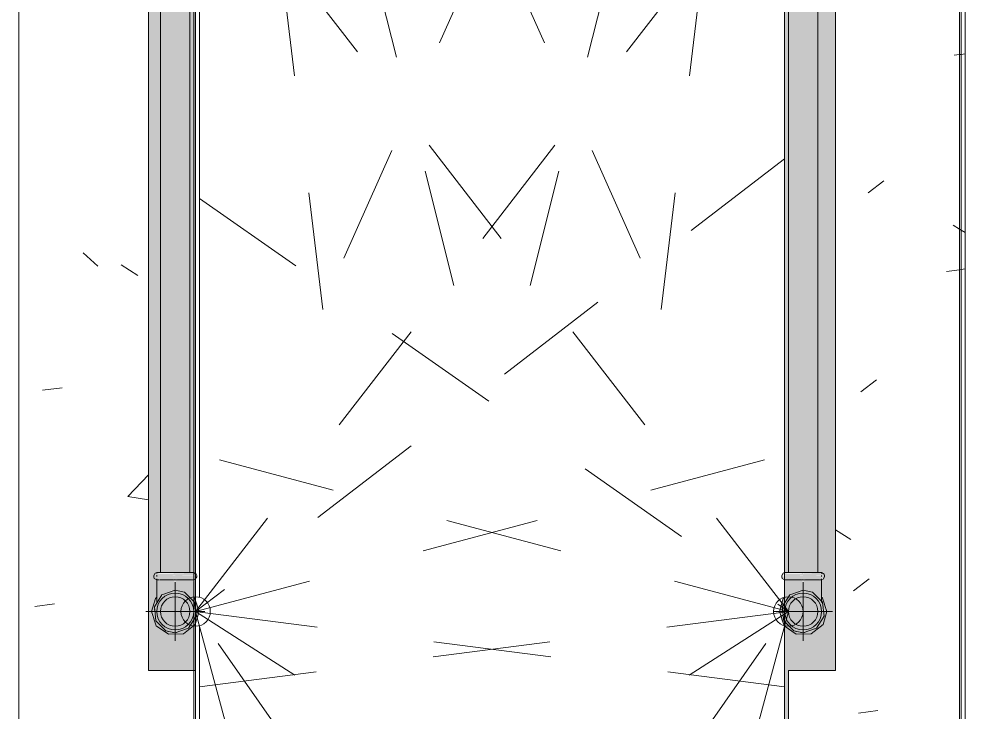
# Model space of a CAD drawing. Header units: metres. Extents: x 149 to 429, y -3 to 162.
# Drawn here: x 192.661 to 193.464, y 0.515 to 1.104 of the extents above; entities that cross this region are included whole.
import ezdxf

# ---------------------------------------------------------------- set-up
doc = ezdxf.new("R2010")
doc.units = ezdxf.units.M
doc.linetypes.add('Tracejada', pattern=[0.00635, 0.003175, -0.003175])
for name, color, linetype, lineweight in [('A-DETL', 7, 'Continuous', 5), ('A-DETL-GENF', 7, 'Continuous', 5), ('A-WALL', 7, 'Continuous', 9), ('P-PIPE', 7, 'Continuous', 5), ('P-PIPE-CNTR', 7, 'Continuous', 5)]:
    doc.layers.add(name, color=color, linetype=linetype, lineweight=lineweight)
pattern_1 = [(50, (189.50036, 1.1), (0.364365, -0.031877), [0.0381, -0.4191]), (355, (189.50036, 1.1), (-0.070485, 0.382117), [0.03048, -0.33528]), (100.451, (189.53036, 1.097), (0.293886, 0.35023), [0.03238, -0.35618]), (46.184, (189.50036, 1.202), (0.54216, -0.084084), [0.05715, -0.62865]), (96.636, (189.54536, 1.195), (0.474805, 0.494854), [0.04857, -0.53427]), (351.184, (189.50036, 1.202), (0.47481, 0.494846), [0.04572, -0.50292]), (21, (189.55036, 1.176), (0.303226, -0.204528), [0.0381, -0.4191]), (326, (189.55036, 1.176), (0.123607, 0.36838), [0.03048, -0.33528]), (71.451, (189.57636, 1.159), (0.426833, 0.16384), [0.03238, -0.35618]), (37.5, (189.50036, 1.1), (0.0061807, 0.169108), [0.01676, -0.31445, 0.01676, -0.3236, -0.33655]), (37.5, (189.50036, 1.1), (0.0061807, 0.169108), [-0.67158, 0.01676, -0.31979]), (7.5, (189.50036, 1.1), (0.133641, 0.200358), [0.01676, -0.17729, 0.01676, -0.30683, -0.12827]), (7.5, (189.50036, 1.1), (0.133641, 0.200358), [-0.51765, 0.01676, -0.11151]), (327.5, (189.38636, 1.1), (0.2711816, -0.0114606), [0.01676, -0.11024, 0.01676, -0.37948, -0.52578]), (327.5, (189.38636, 1.1), (0.2711816, -0.0114606), [-0.52324, 0.01676, -0.50902]), (317.5, (189.33636, 1.1), (0.296258, 0.050851), [0.01676, -0.14834, 0.01676, -0.24638, -0.37338]), (317.5, (189.33636, 1.1), (0.296258, 0.050851), [-0.42824, 0.01676, -0.35662])]

# ---------------------------------------------------------------- blocks, each defined once
blk = doc.blocks.new('AÇO_Tampão Com Rebordo - AÇO_Tampão Com Rebordo-3707446-GG')
at = {"layer": 'P-PIPE', "true_color": 0x7f7f7f}
h = blk.add_hatch(color=8, dxfattribs=at)
h.paths.add_polyline_path([(-100.18865, 0.6), (-100.18822, 0.6), (-100.1894, 0.6065), (-100.19072, 0.60922), (-100.19272, 0.61149), (-100.19216, 0.60626), (-100.1899, 0.6), (-100.18947, 0.6)])
h.paths.add_polyline_path([(-100.22862, 0.6), (-100.22662, 0.6), (-100.2251, 0.60626), (-100.22412, 0.60899), (-100.22444, 0.61181), (-100.22752, 0.60626), (-100.22829, 0.60322)])
blk.add_hatch(color=8, dxfattribs=at).paths.add_polyline_path([(-100.20917, 0.57987), (-100.20304, 0.58084), (-100.19855, 0.58267), (-100.19272, 0.58772), (-100.18933, 0.59374), (-100.18839, 0.5984), (-100.18865, 0.6), (-100.19022, 0.6), (-100.19174, 0.59374), (-100.19602, 0.5869), (-100.20145, 0.58366), (-100.20418, 0.58253), (-100.20634, 0.58229), (-100.21062, 0.5823), (-100.21393, 0.58302), (-100.21715, 0.58483), (-100.22254, 0.58913), (-100.22566, 0.59478), (-100.22694, 0.6), (-100.22862, 0.6), (-100.22752, 0.59374), (-100.22612, 0.59078), (-100.22155, 0.58501), (-100.21707, 0.58175), (-100.21186, 0.58048)])
at = {"layer": 'P-PIPE'}
blk.add_line((-100.18822, 0.6), (-100.19222, 0.61206), dxfattribs=at)
at = {"layer": 'P-PIPE', "flags": 128}
for points in [[(-100.22412, 0.61204), (-100.22529, 0.61112), (-100.22862, 0.6)], [(-100.22862, 0.6), (-100.22463, 0.58794), (-100.21422, 0.58065), (-100.20153, 0.58101), (-100.19156, 0.58888), (-100.18822, 0.6)]]:
    blk.add_lwpolyline(points, dxfattribs=at)
blk = doc.blocks.new('AÇO_TÊ 45 90 - AÇO_TÊ 45 90-V18-GG')
at = {"layer": 'P-PIPE', "true_color": 0x7f7f7f}
h = blk.add_hatch(color=8, dxfattribs=at)
h.paths.add_polyline_path([(-100.21253, 0.6305), (-100.20842, 0.63076), (-100.20842, 0.63227), (-100.22444, 0.63223), (-100.22565, 0.63146), (-100.22303, 0.6305), (-100.21261, 0.6305)])
h.paths.add_polyline_path([(-100.22612, 0.6305), (-100.22539, 0.63076), (-100.22625, 0.63146), (-100.22662, 0.6305)])
h = blk.add_hatch(color=8, dxfattribs=at)
h.paths.add_polyline_path([(-100.22529, 0.6295), (-100.22662, 0.6295), (-100.22565, 0.62859), (-100.22553, 0.62891)])
h.paths.add_polyline_path([(-100.21439, 0.62714), (-100.21261, 0.62715), (-100.20842, 0.62773), (-100.20842, 0.6295), (-100.22529, 0.6295), (-100.22529, 0.62774), (-100.22303, 0.62736), (-100.22129, 0.62723), (-100.2149, 0.62714)])
h = blk.add_hatch(color=8, dxfattribs=at)
h.paths.add_polyline_path([(-100.20842, 0.62737), (-100.20842, 0.62773), (-100.20972, 0.62749)])
h.paths.add_polyline_path([(-100.22412, 0.60807), (-100.2211, 0.61296), (-100.2154, 0.61634), (-100.21292, 0.61737), (-100.21182, 0.61759), (-100.20842, 0.6179), (-100.20886, 0.62731), (-100.21292, 0.62714), (-100.21998, 0.62724), (-100.22412, 0.62712), (-100.22412, 0.60899)])
h.paths.add_polyline_path([(-100.22303, 0.6295), (-100.22129, 0.6295), (-100.22129, 0.6305), (-100.22412, 0.6305), (-100.22359, 0.6295), (-100.2235, 0.6295)])
h.paths.add_polyline_path([(-100.20842, 0.63227), (-100.20842, 0.63263), (-100.21166, 0.63232)])
h.paths.add_polyline_path([(-100.22412, 0.63232), (-100.2205, 0.63277), (-100.22412, 0.63277)])
for points in [[(-100.21251, 0.6295), (-100.20842, 0.6295), (-100.20842, 0.6305), (-100.22129, 0.6305), (-100.22129, 0.6295), (-100.21253, 0.6295)], [(-100.20023, 0.6305), (-100.19128, 0.63076), (-100.1905, 0.63149), (-100.19155, 0.63226), (-100.19381, 0.63264), (-100.19635, 0.63277), (-100.20842, 0.63227), (-100.20842, 0.6305), (-100.20056, 0.6305)], [(-100.19813, 0.6295), (-100.19555, 0.6295), (-100.19555, 0.6305), (-100.20842, 0.6305), (-100.20842, 0.6295), (-100.19855, 0.6295)], [(-100.204, 0.62714), (-100.19631, 0.62723), (-100.19241, 0.62777), (-100.19118, 0.62854), (-100.19381, 0.6295), (-100.20842, 0.6295), (-100.20842, 0.62773), (-100.20423, 0.62715)], [(-100.20842, 0.5821), (-100.20842, 0.5843), (-100.21438, 0.58562), (-100.21803, 0.58775), (-100.22075, 0.5905), (-100.22274, 0.59389), (-100.22387, 0.59809), (-100.22383, 0.60222), (-100.2228, 0.60597), (-100.22075, 0.6095), (-100.21795, 0.61231), (-100.21438, 0.61438), (-100.2112, 0.61533), (-100.20842, 0.6157), (-100.20893, 0.61786), (-100.21368, 0.61708), (-100.21715, 0.61517), (-100.22254, 0.61087), (-100.22461, 0.6065), (-100.22634, 0.6), (-100.22584, 0.59571), (-100.22553, 0.5945), (-100.22129, 0.58713), (-100.21627, 0.58425), (-100.21292, 0.58263), (-100.21062, 0.5823), (-100.21, 0.58224)], [(-100.20842, 0.5821), (-100.20317, 0.58292), (-100.1997, 0.58483), (-100.1943, 0.58913), (-100.19241, 0.59295), (-100.1905, 0.60067), (-100.19198, 0.60567), (-100.19406, 0.61049), (-100.19635, 0.61325), (-100.20057, 0.61575), (-100.20392, 0.61737), (-100.20503, 0.61759), (-100.20842, 0.61747), (-100.20842, 0.6157), (-100.20246, 0.61438), (-100.19882, 0.61225), (-100.19609, 0.6095), (-100.19405, 0.60597), (-100.19297, 0.60191), (-100.19301, 0.59778), (-100.19385, 0.59452), (-100.19609, 0.5905), (-100.1989, 0.58769), (-100.20246, 0.58562), (-100.20642, 0.58456), (-100.20842, 0.5843), (-100.20842, 0.58224)], [(-100.22662, 0.6), (-100.22482, 0.60582), (-100.22556, 0.60541), (-100.22599, 0.60355), (-100.22637, 0.6016)], [(-100.19381, 0.5899), (-100.19085, 0.59645), (-100.19155, 0.59569), (-100.19361, 0.59035)]]:
    blk.add_hatch(color=8, dxfattribs=at).paths.add_polyline_path(points)
h = blk.add_hatch(color=8, dxfattribs=at)
h.paths.add_polyline_path([(-100.19272, 0.60774), (-100.19326, 0.62752), (-100.19631, 0.62723), (-100.20842, 0.62707), (-100.20792, 0.61786), (-100.20317, 0.61708), (-100.19965, 0.61513), (-100.1943, 0.61087), (-100.19289, 0.6081)])
h.paths.add_polyline_path([(-100.19272, 0.62941), (-100.19326, 0.6305), (-100.19555, 0.6305), (-100.19555, 0.6295), (-100.19276, 0.62943)])
h.paths.add_polyline_path([(-100.19272, 0.63232), (-100.19326, 0.633), (-100.19325, 0.63248), (-100.19273, 0.63233)])
h = blk.add_hatch(color=8, dxfattribs=at)
h.paths.add_polyline_path([(-100.20842, 0.5843), (-100.20436, 0.58483), (-100.19958, 0.58716), (-100.19635, 0.59017), (-100.19416, 0.59375), (-100.19326, 0.59594), (-100.19272, 0.6), (-100.19405, 0.60597), (-100.19558, 0.60884), (-100.19859, 0.61207), (-100.20246, 0.61438), (-100.20436, 0.61517), (-100.20842, 0.6157), (-100.21261, 0.61511), (-100.2177, 0.6125), (-100.2205, 0.60983), (-100.2228, 0.60597), (-100.22383, 0.60222), (-100.22412, 0.6), (-100.22294, 0.59438), (-100.22126, 0.59116), (-100.21952, 0.5889), (-100.21438, 0.58562), (-100.21249, 0.58483)])
h.paths.add_polyline_path([(-100.20842, 0.5875), (-100.21166, 0.58793), (-100.21467, 0.58917), (-100.21726, 0.59116), (-100.21925, 0.59375), (-100.2205, 0.59676), (-100.22092, 0.6), (-100.22002, 0.60439), (-100.21906, 0.6065), (-100.21726, 0.60884), (-100.21467, 0.61083), (-100.21166, 0.61207), (-100.20799, 0.61244), (-100.20519, 0.61207), (-100.20057, 0.6096), (-100.19855, 0.60749), (-100.19732, 0.60558), (-100.19635, 0.60324), (-100.19592, 0.6), (-100.19635, 0.59676), (-100.19855, 0.59251), (-100.20057, 0.5904), (-100.20388, 0.58847), (-100.20519, 0.58793)])
at = {"layer": 'P-PIPE'}
for p, q in [((-100.22662, 0.6305), (-100.22662, 0.6295)), ((-100.22412, 0.633), (-100.22412, 0.63232)), ((-100.20842, 0.633), (-100.22412, 0.633)), ((-100.22412, 0.63076), (-100.22412, 0.62983)), ((-100.22412, 0.62768), (-100.22412, 0.60807)), ((-100.19272, 0.633), (-100.20842, 0.633)), ((-100.19272, 0.63232), (-100.19272, 0.633)), ((-100.19272, 0.62981), (-100.19272, 0.6305)), ((-100.19272, 0.60774), (-100.19272, 0.62768)), ((-100.19022, 0.6295), (-100.19022, 0.6305)), ((-100.21037, 0.58224), (-100.20842, 0.5818)), ((-100.20842, 0.5818), (-100.20727, 0.5822))]:
    blk.add_line(p, q, dxfattribs=at)
at = {"layer": 'P-PIPE', "flags": 128}
for points in [[(-100.22662, 0.6305), (-100.22547, 0.6326), (-100.22412, 0.633)], [(-100.22412, 0.627), (-100.22623, 0.62815), (-100.22662, 0.6295)], [(-100.20842, 0.633), (-100.21884, 0.633), (-100.22401, 0.633), (-100.22412, 0.633)], [(-100.22209, 0.627), (-100.22401, 0.627), (-100.22412, 0.627)], [(-100.22209, 0.627), (-100.22017, 0.627), (-100.21029, 0.627), (-100.20842, 0.627)], [(-100.19505, 0.633), (-100.19668, 0.633), (-100.20655, 0.633), (-100.20842, 0.633)], [(-100.20842, 0.627), (-100.198, 0.627), (-100.19283, 0.627), (-100.19272, 0.627)], [(-100.19472, 0.633), (-100.19283, 0.633), (-100.19272, 0.633)], [(-100.19272, 0.633), (-100.19062, 0.63185), (-100.19022, 0.6305)], [(-100.19022, 0.6295), (-100.19137, 0.6274), (-100.19272, 0.627)], [(-100.20842, 0.6182), (-100.21978, 0.61422), (-100.22617, 0.60402), (-100.2248, 0.59207), (-100.21627, 0.58358), (-100.20842, 0.5818)], [(-100.20842, 0.5818), (-100.19706, 0.58578), (-100.19067, 0.59598), (-100.19204, 0.60793), (-100.20057, 0.61642), (-100.20842, 0.6182)], [(-100.22577, 0.60467), (-100.22617, 0.60402), (-100.22607, 0.60315)], [(-100.19167, 0.60468), (-100.19204, 0.60793), (-100.19272, 0.60861)], [(-100.19107, 0.59533), (-100.19067, 0.59598), (-100.19077, 0.59685)], [(-100.22496, 0.59346), (-100.2248, 0.59207), (-100.22351, 0.59078)], [(-100.19963, 0.58488), (-100.19706, 0.58578), (-100.19651, 0.58667)], [(-100.21832, 0.58562), (-100.21627, 0.58358), (-100.2141, 0.58309)]]:
    blk.add_lwpolyline(points, dxfattribs=at)
at = {"layer": 'P-PIPE'}
for start, end in [(90, 270), (90, 270), (270, 90), (270, 90)]:
    blk.add_arc((-100.20842, 0.6), 0.0157, start, end, dxfattribs=at)
blk = doc.blocks.new('AÇO_Tampão Com Rebordo - AÇO_Tampão Com Rebordo-V19-GG')
at = {"layer": 'P-PIPE', "true_color": 0x7f7f7f}
h = blk.add_hatch(color=8, dxfattribs=at)
h.paths.add_polyline_path([(-100.72171, 0.6), (-100.72128, 0.6), (-100.72247, 0.6065), (-100.72378, 0.60922), (-100.72578, 0.61149), (-100.72522, 0.60626), (-100.72296, 0.6), (-100.72253, 0.6)])
h.paths.add_polyline_path([(-100.75968, 0.6), (-100.75816, 0.60626), (-100.75718, 0.60899), (-100.7575, 0.61181), (-100.76058, 0.60626), (-100.76135, 0.60322), (-100.76126, 0.6), (-100.76001, 0.6)])
blk.add_hatch(color=8, dxfattribs=at).paths.add_polyline_path([(-100.74223, 0.57987), (-100.7361, 0.58084), (-100.7321, 0.5823), (-100.72578, 0.58772), (-100.72239, 0.59374), (-100.72145, 0.5984), (-100.72171, 0.6), (-100.72328, 0.6), (-100.72481, 0.59374), (-100.72909, 0.5869), (-100.73451, 0.58366), (-100.73724, 0.58253), (-100.73929, 0.5823), (-100.74368, 0.5823), (-100.747, 0.58302), (-100.75021, 0.58483), (-100.75561, 0.58913), (-100.75872, 0.59478), (-100.76001, 0.6), (-100.76168, 0.6), (-100.76058, 0.59374), (-100.75918, 0.59078), (-100.75461, 0.58501), (-100.75014, 0.58175), (-100.74492, 0.58048)])
at = {"layer": 'P-PIPE'}
blk.add_line((-100.72128, 0.6), (-100.72528, 0.61206), dxfattribs=at)
at = {"layer": 'P-PIPE', "flags": 128}
for points in [[(-100.75718, 0.61204), (-100.75835, 0.61112), (-100.76168, 0.6)], [(-100.76168, 0.6), (-100.75769, 0.58794), (-100.74729, 0.58065), (-100.73459, 0.58101), (-100.72462, 0.58888), (-100.72128, 0.6)]]:
    blk.add_lwpolyline(points, dxfattribs=at)
blk = doc.blocks.new('AÇO_TÊ 45 90 - AÇO_TÊ 45 90-V21-GG')
at = {"layer": 'P-PIPE', "true_color": 0x7f7f7f}
h = blk.add_hatch(color=8, dxfattribs=at)
h.paths.add_polyline_path([(-100.75968, 0.6305), (-100.75845, 0.63076), (-100.75931, 0.63146), (-100.75959, 0.63076)])
h.paths.add_polyline_path([(-100.74496, 0.6305), (-100.74148, 0.63076), (-100.74148, 0.63227), (-100.7575, 0.63223), (-100.75872, 0.63146), (-100.75609, 0.6305), (-100.74557, 0.6305)])
h = blk.add_hatch(color=8, dxfattribs=at)
h.paths.add_polyline_path([(-100.75835, 0.6295), (-100.75968, 0.6295), (-100.75872, 0.62859), (-100.75859, 0.62891)])
h.paths.add_polyline_path([(-100.74745, 0.62714), (-100.74567, 0.62715), (-100.74148, 0.62773), (-100.74148, 0.6295), (-100.75835, 0.6295), (-100.75835, 0.62774), (-100.75609, 0.62736), (-100.75435, 0.62723), (-100.74796, 0.62714)])
h = blk.add_hatch(color=8, dxfattribs=at)
h.paths.add_polyline_path([(-100.74148, 0.62737), (-100.74148, 0.62773), (-100.74279, 0.62749)])
h.paths.add_polyline_path([(-100.75718, 0.60807), (-100.75416, 0.61296), (-100.74846, 0.61634), (-100.74599, 0.61737), (-100.74488, 0.61759), (-100.74148, 0.6179), (-100.74193, 0.62731), (-100.74599, 0.62714), (-100.75304, 0.62724), (-100.75718, 0.62712), (-100.75718, 0.6088)])
h.paths.add_polyline_path([(-100.75657, 0.6295), (-100.75435, 0.6295), (-100.75435, 0.6305), (-100.75718, 0.6305), (-100.75665, 0.6295)])
h.paths.add_polyline_path([(-100.74148, 0.63227), (-100.74148, 0.63263), (-100.74472, 0.63232)])
h.paths.add_polyline_path([(-100.75718, 0.63232), (-100.75356, 0.63277), (-100.75718, 0.63277)])
for points in [[(-100.74557, 0.6295), (-100.74148, 0.6295), (-100.74148, 0.6305), (-100.75435, 0.6305), (-100.75435, 0.6295), (-100.74559, 0.6295)], [(-100.74148, 0.6305), (-100.72434, 0.63076), (-100.72356, 0.63149), (-100.72462, 0.63226), (-100.72687, 0.63264), (-100.72941, 0.63277), (-100.74148, 0.63227), (-100.74148, 0.63076)], [(-100.73362, 0.6295), (-100.72861, 0.6295), (-100.72861, 0.6305), (-100.74148, 0.6305), (-100.74148, 0.6295), (-100.73363, 0.6295)], [(-100.73706, 0.62714), (-100.72937, 0.62723), (-100.72547, 0.62777), (-100.72425, 0.62854), (-100.72687, 0.6295), (-100.74148, 0.6295), (-100.74148, 0.62773), (-100.73729, 0.62715)], [(-100.74148, 0.5821), (-100.74148, 0.5843), (-100.74745, 0.58562), (-100.75109, 0.58775), (-100.75382, 0.5905), (-100.7558, 0.59389), (-100.75693, 0.59809), (-100.75689, 0.60222), (-100.75586, 0.60597), (-100.75382, 0.6095), (-100.75101, 0.61231), (-100.74745, 0.61438), (-100.74426, 0.61533), (-100.74148, 0.6157), (-100.74199, 0.61786), (-100.74674, 0.61708), (-100.75021, 0.61517), (-100.75561, 0.61087), (-100.75767, 0.6065), (-100.7594, 0.6), (-100.7589, 0.59571), (-100.75859, 0.5945), (-100.75435, 0.58713), (-100.74933, 0.58425), (-100.74599, 0.58263), (-100.74368, 0.5823), (-100.74306, 0.58224)], [(-100.74148, 0.5821), (-100.73623, 0.58292), (-100.73276, 0.58483), (-100.72736, 0.58913), (-100.72547, 0.59295), (-100.72356, 0.60067), (-100.72504, 0.60567), (-100.72712, 0.61049), (-100.72941, 0.61325), (-100.73363, 0.61575), (-100.73698, 0.61737), (-100.73809, 0.61759), (-100.74148, 0.61747), (-100.74148, 0.6157), (-100.73552, 0.61438), (-100.73188, 0.61225), (-100.72915, 0.6095), (-100.72711, 0.60597), (-100.72604, 0.60191), (-100.72608, 0.59778), (-100.72691, 0.59452), (-100.72915, 0.5905), (-100.73196, 0.58769), (-100.73552, 0.58562), (-100.73948, 0.58456), (-100.74148, 0.5843), (-100.74148, 0.58224)], [(-100.75968, 0.6), (-100.75788, 0.60582), (-100.75862, 0.60541), (-100.75905, 0.60355), (-100.75943, 0.6016)], [(-100.72687, 0.5899), (-100.72391, 0.59645), (-100.72462, 0.59569), (-100.72667, 0.59035)]]:
    blk.add_hatch(color=8, dxfattribs=at).paths.add_polyline_path(points)
h = blk.add_hatch(color=8, dxfattribs=at)
h.paths.add_polyline_path([(-100.72578, 0.60774), (-100.72632, 0.62752), (-100.72937, 0.62723), (-100.74148, 0.62707), (-100.74098, 0.61786), (-100.73623, 0.61708), (-100.73271, 0.61513), (-100.72736, 0.61087), (-100.72595, 0.6081)])
h.paths.add_polyline_path([(-100.72578, 0.62941), (-100.72632, 0.6305), (-100.72861, 0.6305), (-100.72861, 0.6295), (-100.72582, 0.62943)])
h.paths.add_polyline_path([(-100.74148, 0.63263), (-100.73698, 0.63286), (-100.72898, 0.63277), (-100.74148, 0.63269)])
h = blk.add_hatch(color=8, dxfattribs=at)
h.paths.add_polyline_path([(-100.74148, 0.5843), (-100.73742, 0.58483), (-100.73265, 0.58716), (-100.72941, 0.59017), (-100.72722, 0.59375), (-100.72632, 0.59594), (-100.72578, 0.6), (-100.72711, 0.60597), (-100.72865, 0.60884), (-100.73165, 0.61207), (-100.73552, 0.61438), (-100.73742, 0.61517), (-100.74148, 0.6157), (-100.74567, 0.61511), (-100.75076, 0.6125), (-100.75356, 0.60983), (-100.75586, 0.60597), (-100.75689, 0.60222), (-100.75718, 0.6), (-100.756, 0.59438), (-100.75432, 0.59116), (-100.75259, 0.5889), (-100.74745, 0.58562), (-100.74555, 0.58483)])
h.paths.add_polyline_path([(-100.74148, 0.5875), (-100.74472, 0.58793), (-100.74773, 0.58917), (-100.75032, 0.59116), (-100.75231, 0.59375), (-100.75356, 0.59676), (-100.75398, 0.6), (-100.75308, 0.60439), (-100.75212, 0.6065), (-100.75032, 0.60884), (-100.74773, 0.61083), (-100.74472, 0.61207), (-100.73998, 0.6123), (-100.73825, 0.61207), (-100.73363, 0.6096), (-100.73265, 0.60884), (-100.73038, 0.60558), (-100.72941, 0.60324), (-100.72898, 0.6), (-100.72941, 0.59676), (-100.73097, 0.59335), (-100.73363, 0.5904), (-100.73694, 0.58847), (-100.73998, 0.5877)])
at = {"layer": 'P-PIPE'}
for p, q in [((-100.75968, 0.6305), (-100.75968, 0.6295)), ((-100.75718, 0.633), (-100.75718, 0.63232)), ((-100.74148, 0.633), (-100.75718, 0.633)), ((-100.75718, 0.63076), (-100.75718, 0.62983)), ((-100.75718, 0.62768), (-100.75718, 0.60807)), ((-100.72578, 0.633), (-100.74148, 0.633)), ((-100.72578, 0.63232), (-100.72578, 0.633)), ((-100.72578, 0.62981), (-100.72578, 0.6305)), ((-100.72578, 0.60774), (-100.72578, 0.62768)), ((-100.72328, 0.6295), (-100.72328, 0.6305)), ((-100.74343, 0.58224), (-100.74148, 0.5818)), ((-100.74148, 0.5818), (-100.74034, 0.5822))]:
    blk.add_line(p, q, dxfattribs=at)
at = {"layer": 'P-PIPE', "flags": 128}
for points in [[(-100.75968, 0.6305), (-100.75854, 0.6326), (-100.75718, 0.633)], [(-100.75718, 0.627), (-100.75929, 0.62815), (-100.75968, 0.6295)], [(-100.74148, 0.633), (-100.7519, 0.633), (-100.75707, 0.633), (-100.75718, 0.633)], [(-100.75543, 0.627), (-100.75707, 0.627), (-100.75718, 0.627)], [(-100.75484, 0.627), (-100.75323, 0.627), (-100.74336, 0.627), (-100.74148, 0.627)], [(-100.72811, 0.633), (-100.72974, 0.633), (-100.73961, 0.633), (-100.74148, 0.633)], [(-100.74148, 0.627), (-100.73107, 0.627), (-100.7259, 0.627), (-100.72578, 0.627)], [(-100.72779, 0.633), (-100.7259, 0.633), (-100.72578, 0.633)], [(-100.72578, 0.633), (-100.72368, 0.63185), (-100.72328, 0.6305)], [(-100.72328, 0.6295), (-100.72443, 0.6274), (-100.72578, 0.627)], [(-100.74148, 0.6182), (-100.75284, 0.61422), (-100.75923, 0.60402), (-100.75786, 0.59207), (-100.74933, 0.58358), (-100.74148, 0.5818)], [(-100.74148, 0.5818), (-100.73013, 0.58578), (-100.72373, 0.59598), (-100.7251, 0.60793), (-100.73364, 0.61642), (-100.74148, 0.6182)], [(-100.75883, 0.60467), (-100.75923, 0.60402), (-100.75913, 0.60315)], [(-100.72473, 0.60468), (-100.7251, 0.60793), (-100.72578, 0.60861)], [(-100.72414, 0.59533), (-100.72373, 0.59598), (-100.72383, 0.59685)], [(-100.75802, 0.59346), (-100.75786, 0.59207), (-100.75657, 0.59078)], [(-100.73269, 0.58488), (-100.73013, 0.58578), (-100.72957, 0.58667)], [(-100.75138, 0.58562), (-100.74933, 0.58358), (-100.74717, 0.58309)]]:
    blk.add_lwpolyline(points, dxfattribs=at)
at = {"layer": 'P-PIPE'}
for start, end in [(90, 270), (90, 270), (270, 90), (270, 90)]:
    blk.add_arc((-100.74148, 0.6), 0.0157, start, end, dxfattribs=at)

msp = doc.modelspace()

# ---------------------------------------------------------------- hatches: boundary and pattern name
at = {"layer": 'A-DETL-GENF', "true_color": 0xd4d4d4}
h = msp.add_hatch(dxfattribs=at)
h.set_pattern_fill('FP_3', color=254, style=0, pattern_type=2)
h.set_pattern_definition(pattern_1)
h.paths.add_polyline_path([(192.77691, 1.9308), (192.77654, 1.92891), (192.77557, 1.9308), (192.77684, 1.93258)])
h.paths.add_polyline_path([(192.66117, 0), (192.80967, 0), (192.80967, 0.55), (192.77117, 0.55), (192.77117, 1.8), (192.80967, 1.8), (192.80913, 1.8904), (192.80583, 1.88627), (192.80041, 1.88295), (192.79538, 1.88185), (192.79287, 1.8818), (192.78762, 1.88286), (192.78515, 1.8842), (192.78154, 1.88672), (192.77711, 1.89265), (192.77603, 1.9), (192.77631, 1.90409), (192.77789, 1.90852), (192.77808, 1.90896), (192.77807, 1.92904), (192.77718, 1.92902), (192.77718, 1.93258), (192.77807, 1.93258), (192.77829, 1.9333), (192.78137, 1.9333), (192.78137, 2), (192.66117, 2), (192.66117, 0.36393)])
h.paths.add_polyline_path([(192.77816, 1.90892), (192.77829, 1.90926), (192.77818, 1.90911)])
h.paths.add_polyline_path([(192.80637, 1.9333), (192.80967, 1.9333), (192.80967, 2), (192.80637, 2), (192.80637, 1.94062)])
h = msp.add_hatch(dxfattribs=at)
h.set_pattern_fill('FP_3', color=254, style=0, pattern_type=2)
h.set_pattern_definition(pattern_1)
h.paths.add_polyline_path([(192.80967, 0), (192.81117, 0), (192.81117, 0.55), (192.80967, 0.55), (192.80967, 0.02062)])
h.paths.add_polyline_path([(192.80967, 1.8), (192.81117, 1.8), (192.81063, 1.89265), (192.80967, 1.89074), (192.80967, 1.81933)])
h.paths.add_polyline_path([(192.81117, 1.90465), (192.81083, 1.92878), (192.80967, 1.9283), (192.80978, 1.90852), (192.81064, 1.90732), (192.81098, 1.90559)])
h.paths.add_polyline_path([(192.81117, 1.93252), (192.81117, 2), (192.80967, 2), (192.80967, 1.93325), (192.81093, 1.93295)])
h = msp.add_hatch(dxfattribs=at)
h.set_pattern_fill('FP_3', color=254, style=0, pattern_type=2)
h.set_pattern_definition(pattern_1)
h.paths.add_polyline_path([(193.34389, 1.90324), (193.34389, 1.90209), (193.34399, 1.90093)])
h.paths.add_polyline_path([(193.35441, 0), (193.45963, 0), (193.45963, 2), (193.33943, 2), (193.33946, 1.9333), (193.34273, 1.9333), (193.34494, 1.93165), (193.34494, 1.92969), (193.34273, 1.9283), (193.3432, 1.90647), (193.34381, 1.90392), (193.34456, 1.90162), (193.34523, 1.9), (193.33987, 1.88706), (193.33072, 1.88372), (193.32693, 1.8842), (193.32176, 1.88355), (193.31441, 1.88689), (193.31441, 1.8), (193.35441, 1.8), (193.35441, 0.55), (193.31441, 0.55), (193.31441, 0)])
h.paths.add_polyline_path([(193.32693, 1.8817), (193.32315, 1.88367), (193.32693, 1.8842), (193.33072, 1.88327), (193.32995, 1.88295)])
h = msp.add_hatch(dxfattribs=at)
h.set_pattern_fill('FP_3', color=254, style=0, pattern_type=2)
h.set_pattern_definition(pattern_1)
h.paths.add_polyline_path([(193.45963, 0), (193.46113, 0), (193.46113, 2), (193.45963, 2), (193.45963, 0.02389)])
h = msp.add_hatch(dxfattribs=at)
h.set_pattern_fill('FP_3', color=254, style=0, pattern_type=2)
h.set_pattern_definition(pattern_1)
h.paths.add_polyline_path([(193.46113, 0), (193.46441, 0), (193.46441, 2), (193.46113, 2), (193.46113, 0.01639)])
at = {"layer": 'A-WALL', "true_color": 0x787878}
h = msp.add_hatch(color=8, dxfattribs=at)
h.paths.add_polyline_path([(193.31265, 1.89029), (193.31265, 1.89082), (193.31234, 1.89105)])
h.paths.add_polyline_path([(193.31441, 0), (193.31441, 0.55), (193.35441, 0.55), (193.35441, 1.8), (193.31441, 1.8), (193.31398, 1.88709), (193.31167, 1.89143), (193.31113, 1.89172), (193.31168, 1.76295), (193.31863, 1.76835), (193.32693, 1.77008), (193.32842, 1.76996), (193.33634, 1.7677), (193.34223, 1.76287), (193.34655, 1.75462), (193.34671, 1.75412), (193.34713, 1.75), (193.34603, 1.74374), (193.34442, 1.7404), (193.34263, 1.73705), (193.34295, 1.72223), (193.34403, 1.72219), (193.3434, 1.7205), (193.34263, 1.7205), (193.34263, 1.71941), (193.3438, 1.71831), (193.34145, 1.717), (193.33943, 1.717), (193.33994, 0.633), (193.34263, 0.63277), (193.34295, 0.63223), (193.34404, 0.63227), (193.34486, 0.63149), (193.34295, 0.6305), (193.34263, 0.6305), (193.34263, 0.62941), (193.34417, 0.62854), (193.34263, 0.627), (193.34315, 0.61132), (193.34603, 0.60626), (193.34682, 0.60301), (193.34697, 0.5984), (193.34603, 0.59374), (193.34435, 0.59029), (193.34077, 0.58584), (193.33559, 0.58175), (193.32693, 0.57992), (193.32619, 0.57987), (193.31752, 0.5823), (193.31168, 0.58705), (193.31113, 0.58748), (193.31113, 0)])
h.paths.add_polyline_path([(193.31113, 0.61213), (193.31123, 0.61295), (193.31113, 0.61252)])
h.paths.add_polyline_path([(193.31113, 0.6323), (193.31123, 0.63277), (193.31177, 0.633), (193.31443, 0.633), (193.31393, 1.717), (193.31123, 1.71723), (193.31113, 0.63277)])
h.paths.add_polyline_path([(193.34448, 1.71781), (193.34417, 1.7195), (193.34513, 1.7195)])
h.paths.add_polyline_path([(193.34404, 1.7205), (193.3438, 1.7205), (193.34448, 1.72219), (193.34513, 1.7205), (193.34417, 1.7205)])
h.paths.add_polyline_path([(193.31113, 1.7223), (193.31123, 1.72277), (193.31113, 1.72231)])
h.paths.add_polyline_path([(193.31113, 1.90605), (193.31126, 1.90748), (193.31113, 1.90687)])
h.paths.add_polyline_path([(193.31229, 1.9333), (193.31441, 1.93356), (193.31441, 2), (193.31113, 2), (193.31113, 1.9333)])
h = msp.add_hatch(color=8, dxfattribs=at)
h.paths.add_polyline_path([(192.77117, 0.55), (192.80967, 0.55), (192.80913, 0.58705), (192.80252, 0.58175), (192.79387, 0.57992), (192.79313, 0.57987), (192.78446, 0.5823), (192.77857, 0.58713), (192.77472, 0.59392), (192.7741, 0.59588), (192.77367, 0.6), (192.77485, 0.6065), (192.77638, 0.6096), (192.77817, 0.61295), (192.77786, 0.62777), (192.77678, 0.62781), (192.7774, 0.6295), (192.77817, 0.6295), (192.77788, 0.63076), (192.777, 0.63169), (192.77935, 0.633), (192.78137, 0.633), (192.78087, 1.717), (192.77817, 1.71723), (192.77786, 1.71777), (192.77664, 1.71786), (192.77595, 1.71851), (192.77786, 1.7195), (192.77817, 1.7195), (192.77817, 1.72059), (192.77664, 1.72146), (192.77817, 1.723), (192.77765, 1.73868), (192.77478, 1.74374), (192.77398, 1.74699), (192.77384, 1.7516), (192.77478, 1.75626), (192.77645, 1.75971), (192.77999, 1.76412), (192.78556, 1.76835), (192.79387, 1.77008), (192.79538, 1.76995), (192.80328, 1.7677), (192.80917, 1.76287), (192.80967, 1.76252), (192.80967, 1.8), (192.77117, 1.8), (192.77117, 0.55799)])
h.paths.add_polyline_path([(192.77633, 0.62781), (192.77567, 0.6295), (192.777, 0.6295), (192.77664, 0.62859)])
h.paths.add_polyline_path([(192.777, 0.6305), (192.77577, 0.63076), (192.77664, 0.63141), (192.7769, 0.63076)])
h.paths.add_polyline_path([(192.80967, 0.6323), (192.80928, 1.717), (192.80637, 1.717), (192.80687, 0.633), (192.80957, 0.63277), (192.80957, 0.63232)])
at = {"layer": 'A-WALL', "true_color": 0x94c9d7}
h = msp.add_hatch(color=151, dxfattribs=at)
h.paths.add_polyline_path([(192.81117, 0.55), (192.81103, 0.5899), (192.80967, 0.58705), (192.80967, 0.55)])
h.paths.add_polyline_path([(192.81117, 0.60979), (192.81074, 0.6305), (192.80967, 0.6305), (192.80967, 0.62935), (192.81111, 0.62854), (192.80967, 0.627), (192.81009, 0.61132), (192.81096, 0.6101)])
h.paths.add_polyline_path([(192.81117, 0.63208), (192.81074, 1.7205), (192.80967, 1.7205), (192.80967, 1.71935), (192.81074, 1.71831), (192.80967, 1.717), (192.80989, 0.63223), (192.81098, 0.63227)])
h.paths.add_polyline_path([(192.81074, 1.7205), (192.81117, 1.723), (192.81103, 1.7399), (192.80967, 1.73705), (192.80989, 1.72223), (192.81097, 1.72219)])
h.paths.add_polyline_path([(192.81117, 1.75979), (192.81117, 1.8), (192.80967, 1.8), (192.81009, 1.76132), (192.81109, 1.75991)])
at = {"layer": 'P-PIPE', "true_color": 0xcfd1cf}
for points in [[(192.78137, 0.633), (192.79387, 0.63323), (192.79387, 1.717), (192.78137, 1.717), (192.78137, 0.65501)], [(192.79387, 0.633), (192.80637, 0.633), (192.80595, 1.717), (192.79387, 1.71677), (192.79387, 0.63323)], [(193.31443, 0.633), (193.32693, 0.63323), (193.32693, 1.717), (193.31443, 1.717), (193.31443, 0.65501)], [(193.33577, 0.633), (193.33943, 0.633), (193.33901, 1.717), (193.32693, 1.71677), (193.32693, 0.633), (193.3348, 0.633)]]:
    msp.add_hatch(color=254, dxfattribs=at).paths.add_polyline_path(points)
at = {"layer": 'P-PIPE', "true_color": 0x7f7f7f}
for points in [[(192.79387, 0.5875), (192.79841, 0.58847), (192.80172, 0.5904), (192.80271, 0.59116), (192.80497, 0.59442), (192.80595, 0.59676), (192.80637, 0.6), (192.80595, 0.60324), (192.80451, 0.6065), (192.80124, 0.60996), (192.80012, 0.61083), (192.79538, 0.6123), (192.79387, 0.6125), (192.79024, 0.61191), (192.78762, 0.61083), (192.78503, 0.60884), (192.78228, 0.60439), (192.7818, 0.60324), (192.78137, 0.6), (192.7818, 0.59676), (192.78305, 0.59375), (192.78503, 0.59116), (192.78762, 0.58917), (192.79187, 0.58776), (192.79344, 0.58756)], [(193.32693, 0.5875), (193.33148, 0.58847), (193.33478, 0.5904), (193.33681, 0.59251), (193.33804, 0.59442), (193.33901, 0.59676), (193.33943, 0.6), (193.33901, 0.60324), (193.33653, 0.60785), (193.33431, 0.60996), (193.33318, 0.61083), (193.33017, 0.61207), (193.32693, 0.6125), (193.3233, 0.61191), (193.32068, 0.61083), (193.3181, 0.60884), (193.31534, 0.60439), (193.31486, 0.60324), (193.31443, 0.6), (193.31486, 0.59676), (193.31611, 0.59375), (193.3181, 0.59116), (193.32068, 0.58917), (193.32494, 0.58776), (193.32651, 0.58756)]]:
    msp.add_hatch(color=8, dxfattribs=at).paths.add_polyline_path(points)

# ---------------------------------------------------------------- linework, layer by layer
at = {"layer": 'A-DETL'}
for p, q in [((192.66117, 2), (192.66117, 0)), ((193.46441, 2), (193.46441, 0)), ((192.77117, 0.55), (192.77117, 1.8)), ((193.35441, 0.55), (193.35441, 1.8)), ((192.81117, 0.55), (192.77117, 0.55)), ((192.81117, 0), (192.81117, 0.55)), ((193.31441, 0), (193.31441, 0.55)), ((193.31441, 0.55), (193.35441, 0.55))]:
    msp.add_line(p, q, dxfattribs=at)
at = {"layer": 'A-DETL', "color": 5, "linetype": 'Tracejada', "true_color": 0x0000ff}
for p, q in [((193.1885, 0.90027), (192.81117, 1.75)), ((192.81117, 1.75), (193.03764, 0.84826)), ((192.81117, 1.75), (192.92273, 0.82697)), ((192.93709, 0.90027), (193.31441, 1.75)), ((193.31441, 1.75), (193.08795, 0.84826)), ((193.31441, 1.75), (193.20286, 0.82697)), ((192.81117, 0.6), (193.31113, 1.24965)), ((193.31441, 0.6), (192.81445, 1.24965)), ((193.31113, 0.98476), (192.81117, 0.6)), ((192.81445, 0.95105), (193.31441, 0.6)), ((192.81117, 0.6), (193.31113, 0.73351)), ((193.31441, 0.6), (192.81445, 0.73351)), ((193.23247, 0), (192.81117, 0.6)), ((192.81117, 0.6), (192.97212, 0)), ((193.31113, 0.53611), (192.81117, 0.6)), ((192.81117, 0.6), (193.31113, 0.27914)), ((192.81445, 0.53611), (193.31441, 0.6)), ((193.31441, 0.6), (192.81445, 0.27914)), ((192.89312, 0), (193.31441, 0.6)), ((193.31441, 0.6), (193.15346, 0))]:
    msp.add_line(p, q, dxfattribs=at)
at = {"layer": 'A-DETL', "color": 197, "true_color": 0x5f3f7f}
for p, q in [((192.81445, 0.61206), (192.81445, 1.73794)), ((193.31113, 1.73794), (193.31113, 0.61206)), ((192.81445, 0), (192.81445, 0.58794)), ((193.31113, 0.58794), (193.31113, 0))]:
    msp.add_line(p, q, dxfattribs=at)
for centre in [(192.81117, 0.6), (193.31441, 0.6)]:
    msp.add_circle(centre, 0.0125, dxfattribs=at)
at = {"layer": 'A-WALL', "color": 253, "true_color": 0xaaaaaa}
for p, q in [((192.66117, 2), (192.66117, 0)), ((192.80967, 2), (192.80967, 0)), ((192.81117, 0), (192.81117, 2)), ((193.31113, 2), (193.31113, 0)), ((193.45963, 2), (193.45963, 0)), ((193.46113, 0), (193.46113, 2))]:
    msp.add_line(p, q, dxfattribs=at)
at = {"layer": 'P-PIPE'}
for p, q in [((192.78137, 1.717), (192.78137, 0.633)), ((192.80637, 0.633), (192.80637, 1.717)), ((193.31443, 1.717), (193.31443, 0.633)), ((193.33943, 0.633), (193.33943, 1.717))]:
    msp.add_line(p, q, dxfattribs=at)
at = {"layer": 'P-PIPE', "color": 96, "true_color": 0x007f00}
for centre, start, end in [((192.79387, 0.6), 0, 180), ((193.32693, 0.6), 0, 180), ((192.79387, 0.6), 180, 0), ((193.32693, 0.6), 180, 360)]:
    msp.add_arc(centre, 0.0125, start, end, dxfattribs=at)
at = {"layer": 'P-PIPE-CNTR'}
for p, q in [((192.79387, 0.575), (192.79387, 0.625)), ((192.79387, 0.575), (192.79387, 0.625)), ((193.32693, 0.575), (193.32693, 0.625)), ((193.32693, 0.575), (193.32693, 0.625)), ((192.76887, 0.6), (192.81887, 0.6)), ((192.76887, 0.6), (192.81887, 0.6)), ((193.30193, 0.6), (193.35193, 0.6)), ((193.30193, 0.6), (193.35193, 0.6))]:
    msp.add_line(p, q, dxfattribs=at)

# ---------------------------------------------------------------- block references
at = {"layer": 'P-PIPE'}
for name in ['AÇO_TÊ 45 90 - AÇO_TÊ 45 90-V21-GG', 'AÇO_TÊ 45 90 - AÇO_TÊ 45 90-V18-GG', 'AÇO_Tampão Com Rebordo - AÇO_Tampão Com Rebordo-V19-GG', 'AÇO_Tampão Com Rebordo - AÇO_Tampão Com Rebordo-3707446-GG']:
    msp.add_blockref(name, (293.53536, 0), dxfattribs=at)

doc.saveas('drawing.dxf')
